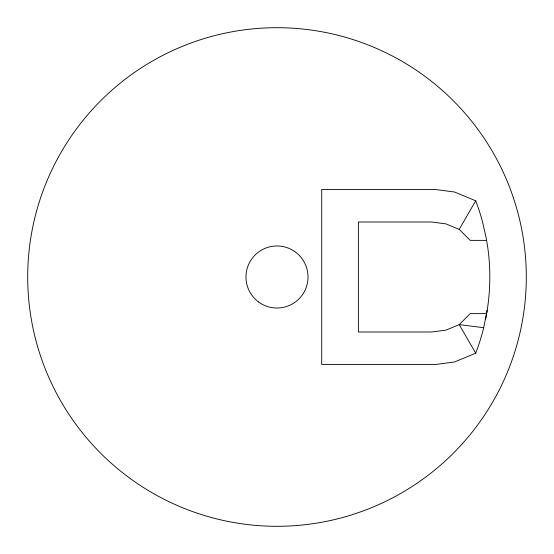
<?xml version="1.0" encoding="UTF-8"?>
<svg xmlns="http://www.w3.org/2000/svg" width="554" height="554" viewBox="0 0 554 554"><rect width="100%" height="100%" fill="white"/><g stroke="black" fill="none" stroke-linecap="round" stroke-linejoin="round"><path stroke-width="0.83" d="M485.629 318.993L487.208 310.219A212.819 212.819 0 0 0 487.839 248.047L486.44 239.245L482.548 221.849A212.819 212.819 0 0 0 475.706 200.797L454.488 192.009L435.984 189.572L321.729 189.572L321.729 364.428L435.984 364.428L454.488 361.991L475.706 353.203A212.819 212.819 0 0 0 483.69 327.698L487.208 310.219M486.62 240.374L470.207 240.374L459.211 229.377L475.706 200.797M483.69 327.698L459.211 324.623L445.949 330.122L431.711 331.991L358.39 331.991L358.39 222.009L431.711 222.009L445.949 223.878L459.211 229.377M486.502 313.64L470.207 313.626L459.211 324.623L475.706 353.203M462.486 443.574L455.346 451.191A249.3 249.3 0 0 1 37.935 347.704A249.3 249.3 0 0 1 331.915 33.822A249.3 249.3 0 0 1 462.486 443.574M258.683 302.048A31.024 31.024 0 0 0 307.844 280.338A31.024 31.024 0 0 0 264.466 248.614A31.024 31.024 0 0 0 258.683 302.048"/></g></svg>
